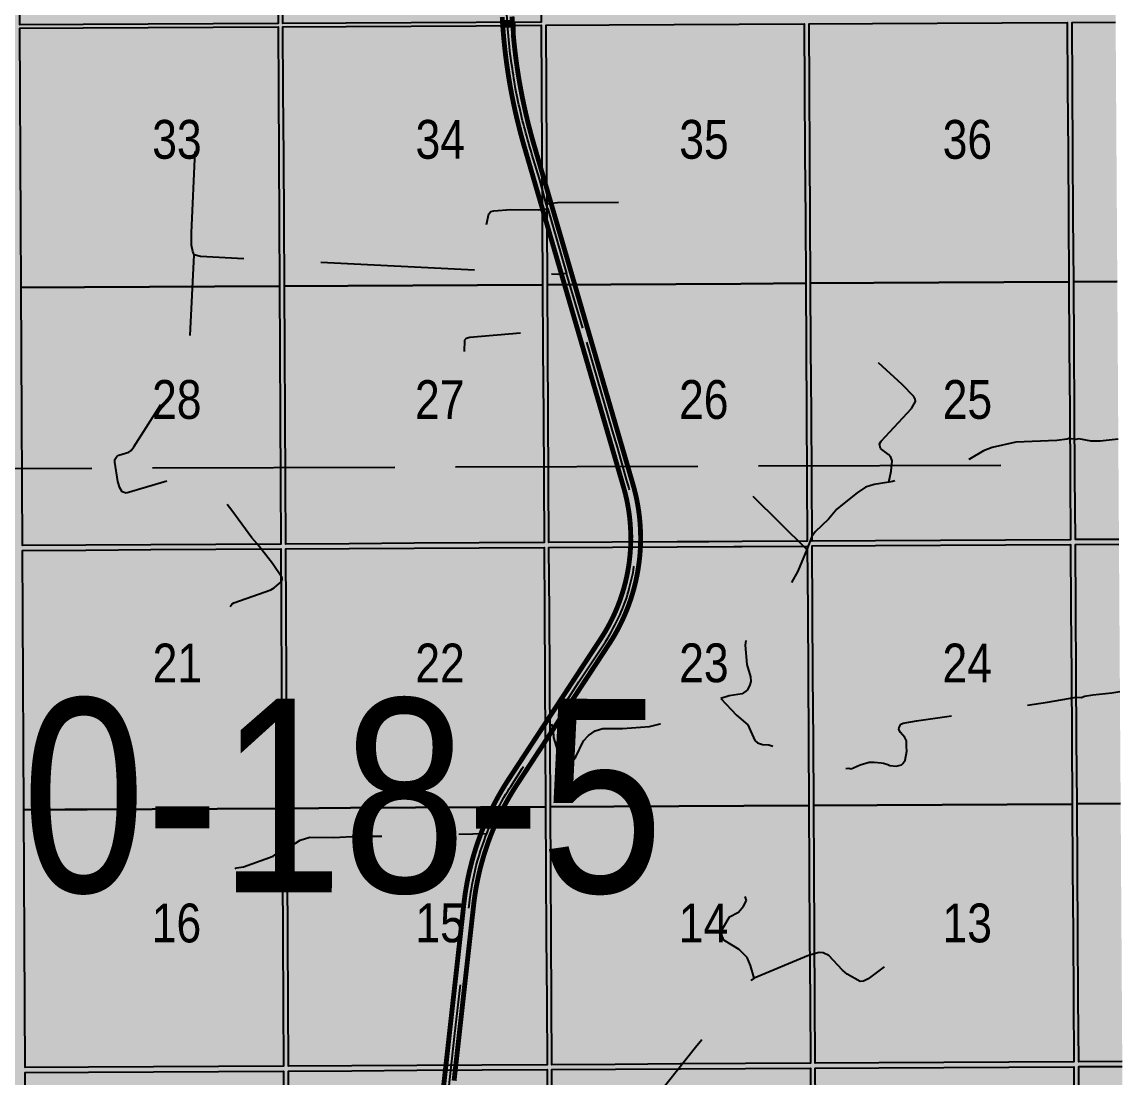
# Model space of a CAD drawing. Extents: x 507565 to 531726, y 6009554 to 6022365.
# Drawn here: x 523696.1 to 523923.8, y 6014925.7 to 6015143.7 of the extents above; entities that cross this region are included whole.
import ezdxf

# ---------------------------------------------------------------- set-up
doc = ezdxf.new("R2010")
doc.units = 0
doc.header["$LTSCALE"] = 5
doc.linetypes.add('DASHED2', pattern=[9.525, 6.35, -3.175])
doc.linetypes.add('foc-UNSURVEYED', pattern=[12.5, 10, -2.5])
for name, color, linetype in [('L-USEC', 7, 'foc-UNSURVEYED'), ('Quarters', 8, 'Continuous'), ('RoadSeg', 57, 'DASHED2'), ('ROUTE-MAP-HWY', 2, 'Continuous')]:
    doc.layers.add(name, color=color, linetype=linetype)
doc.layers.add('ROUTE-MAP-BACKGROUND-H', color=7, linetype='Continuous', true_color=0xf0ebff)
doc.styles.add('120', font='ARIALN.TTF', dxfattribs={"height": 13})

msp = doc.modelspace()

# ---------------------------------------------------------------- hatches: boundary and pattern name
at = {"layer": 'ROUTE-MAP-BACKGROUND-H'}
h = msp.add_hatch(color=256, dxfattribs=at)
h.dxf.hatch_style = 1
h.paths.add_polyline_path([(523871.081, 6016124.178), (523873.071, 6015800.356), (523917.515, 6015800.58), (523923.823, 6014811.294), (522926.315, 6014807.962), (522925.895, 6015778.478), (522873.584, 6015778.442), (522873.69, 6016121.495)])

# ---------------------------------------------------------------- linework, layer by layer
at = {"layer": 'L-USEC'}
msp.add_line((523898.033, 6015052.158), (523496.318, 6015050.837), dxfattribs=at)
at = {"layer": 'Quarters'}
for points in [[(523708.737, 6015143.14), (523695.676, 6015143.069), (523695.61, 6015156.459), (523695.543, 6015169.848), (523695.477, 6015183.238), (523695.41, 6015196.629), (523708.467, 6015196.699), (523721.859, 6015196.772), (523735.25, 6015196.844), (523748.642, 6015196.916), (523748.713, 6015183.527), (523748.784, 6015170.137), (523748.855, 6015156.748), (523748.926, 6015143.36), (523735.53, 6015143.286), (523722.134, 6015143.213), (523708.737, 6015143.14)], [(523803.111, 6015157.048), (523803.186, 6015143.661), (523789.789, 6015143.586), (523776.391, 6015143.512), (523762.993, 6015143.438), (523749.931, 6015143.365), (523749.86, 6015156.754), (523749.788, 6015170.143), (523749.717, 6015183.532), (523749.646, 6015196.922), (523762.704, 6015196.993), (523776.097, 6015197.067), (523789.49, 6015197.14), (523796.081, 6015197.176), (523802.883, 6015197.214), (523802.959, 6015183.825), (523803.035, 6015170.436), (523803.111, 6015157.048)], [(523709.011, 6015088.914), (523695.945, 6015088.842), (523695.879, 6015102.232), (523695.812, 6015115.621), (523695.746, 6015129.01), (523695.679, 6015142.399), (523708.741, 6015142.471), (523722.137, 6015142.544), (523735.534, 6015142.617), (523748.93, 6015142.69), (523749.001, 6015129.301), (523749.072, 6015115.912), (523749.143, 6015102.523), (523749.215, 6015089.135), (523735.814, 6015089.061), (523722.413, 6015088.988), (523709.011, 6015088.914)], [(523803.418, 6015102.825), (523803.493, 6015089.436), (523790.091, 6015089.362), (523776.689, 6015089.287), (523763.286, 6015089.213), (523750.219, 6015089.14), (523750.148, 6015102.529), (523750.077, 6015115.918), (523750.005, 6015129.307), (523749.934, 6015142.696), (523762.997, 6015142.768), (523776.395, 6015142.842), (523789.793, 6015142.917), (523803.19, 6015142.991), (523803.266, 6015129.602), (523803.342, 6015116.214), (523803.418, 6015102.825)], [(523857.692, 6015103.124), (523857.773, 6015089.735), (523844.37, 6015089.662), (523830.968, 6015089.589), (523817.565, 6015089.514), (523804.498, 6015089.442), (523804.422, 6015102.83), (523804.346, 6015116.219), (523804.27, 6015129.608), (523804.194, 6015142.997), (523817.257, 6015143.069), (523830.655, 6015143.143), (523844.053, 6015143.217), (523857.45, 6015143.291), (523857.531, 6015129.902), (523857.612, 6015116.513), (523857.692, 6015103.124)], [(523911.967, 6015103.423), (523912.052, 6015090.034), (523898.65, 6015089.96), (523885.247, 6015089.887), (523871.844, 6015089.813), (523858.777, 6015089.741), (523858.696, 6015103.13), (523858.616, 6015116.519), (523858.535, 6015129.907), (523858.455, 6015143.296), (523871.518, 6015143.368), (523884.916, 6015143.441), (523898.313, 6015143.515), (523911.711, 6015143.588), (523911.796, 6015130.2), (523911.882, 6015116.811), (523911.967, 6015103.423)], [(523912.308, 6015049.869), (523912.391, 6015036.815), (523898.984, 6015036.741), (523885.577, 6015036.667), (523872.169, 6015036.592), (523859.097, 6015036.52), (523859.018, 6015049.574), (523858.938, 6015062.963), (523858.857, 6015076.352), (523858.777, 6015089.741), (523871.844, 6015089.813), (523885.247, 6015089.887), (523898.65, 6015089.96), (523912.052, 6015090.034), (523912.137, 6015076.646), (523912.223, 6015063.257), (523912.308, 6015049.869)], [(523709.28, 6015035.692), (523696.21, 6015035.62), (523696.145, 6015048.675), (523696.078, 6015062.064), (523696.012, 6015075.453), (523695.945, 6015088.842), (523709.011, 6015088.914), (523722.413, 6015088.988), (523735.814, 6015089.061), (523749.215, 6015089.135), (523749.286, 6015075.746), (523749.357, 6015062.357), (523749.428, 6015048.968), (523749.497, 6015035.914), (523736.092, 6015035.84), (523722.686, 6015035.766), (523709.28, 6015035.692)], [(523803.721, 6015049.27), (523803.795, 6015036.216), (523790.388, 6015036.142), (523776.981, 6015036.067), (523763.574, 6015035.992), (523750.502, 6015035.92), (523750.432, 6015048.973), (523750.361, 6015062.362), (523750.29, 6015075.751), (523750.219, 6015089.14), (523763.286, 6015089.213), (523776.689, 6015089.287), (523790.091, 6015089.362), (523803.493, 6015089.436), (523803.569, 6015076.047), (523803.645, 6015062.659), (523803.721, 6015049.27)], [(523858.014, 6015049.568), (523858.093, 6015036.514), (523844.685, 6015036.441), (523837.761, 6015036.404), (523831.278, 6015036.369), (523817.871, 6015036.295), (523804.799, 6015036.222), (523804.725, 6015049.275), (523804.649, 6015062.664), (523804.574, 6015076.053), (523804.498, 6015089.442), (523817.565, 6015089.514), (523830.968, 6015089.589), (523844.37, 6015089.662), (523857.773, 6015089.735), (523857.853, 6015076.346), (523857.934, 6015062.957), (523858.014, 6015049.568)], [(523858.34, 6014995.343), (523858.421, 6014981.954), (523845.009, 6014981.882), (523831.597, 6014981.81), (523818.185, 6014981.735), (523805.108, 6014981.663), (523805.032, 6014995.051), (523804.956, 6015008.44), (523804.881, 6015021.829), (523804.805, 6015035.217), (523817.877, 6015035.29), (523831.284, 6015035.365), (523842.913, 6015035.427), (523844.691, 6015035.437), (523858.099, 6015035.51), (523858.179, 6015022.121), (523858.26, 6015008.732), (523858.34, 6014995.343)], [(523912.653, 6014995.646), (523912.739, 6014982.257), (523899.326, 6014982.182), (523885.914, 6014982.108), (523872.502, 6014982.033), (523859.425, 6014981.96), (523859.344, 6014995.349), (523859.264, 6015008.738), (523859.183, 6015022.127), (523859.103, 6015035.516), (523872.175, 6015035.588), (523885.583, 6015035.662), (523898.99, 6015035.737), (523912.398, 6015035.811), (523912.483, 6015022.423), (523912.568, 6015009.034), (523912.653, 6014995.646)], [(523704.91, 6014981.105), (523696.481, 6014981.059), (523696.414, 6014994.448), (523696.348, 6015007.838), (523696.281, 6015021.227), (523696.215, 6015034.616), (523709.285, 6015034.688), (523722.691, 6015034.762), (523736.097, 6015034.836), (523749.503, 6015034.91), (523749.574, 6015021.521), (523749.645, 6015008.132), (523749.716, 6014994.743), (523749.787, 6014981.354), (523736.377, 6014981.28), (523722.967, 6014981.206), (523709.556, 6014981.131), (523704.91, 6014981.105)], [(523804.028, 6014995.046), (523804.104, 6014981.657), (523790.692, 6014981.582), (523777.28, 6014981.507), (523763.868, 6014981.433), (523750.791, 6014981.36), (523750.72, 6014994.749), (523750.649, 6015008.137), (523750.578, 6015021.526), (523750.507, 6015034.915), (523763.579, 6015034.988), (523776.986, 6015035.063), (523790.393, 6015035.137), (523803.8, 6015035.212), (523803.876, 6015021.823), (523803.952, 6015008.434), (523804.028, 6014995.046)], [(523709.825, 6014927.91), (523696.745, 6014927.837), (523696.68, 6014940.891), (523696.614, 6014954.281), (523696.547, 6014967.67), (523696.481, 6014981.059), (523704.91, 6014981.105), (523709.556, 6014981.131), (523722.967, 6014981.206), (523736.377, 6014981.28), (523749.787, 6014981.354), (523749.858, 6014967.965), (523749.929, 6014954.576), (523750.001, 6014941.187), (523750.07, 6014928.133), (523736.655, 6014928.059), (523723.24, 6014927.984), (523709.825, 6014927.91)], [(523804.331, 6014941.491), (523804.405, 6014928.437), (523790.989, 6014928.362), (523777.572, 6014928.287), (523764.156, 6014928.212), (523751.074, 6014928.139), (523751.005, 6014941.193), (523750.934, 6014954.582), (523750.863, 6014967.971), (523750.791, 6014981.36), (523763.868, 6014981.433), (523777.28, 6014981.507), (523790.692, 6014981.582), (523804.104, 6014981.657), (523804.179, 6014968.268), (523804.255, 6014954.88), (523804.331, 6014941.491)], [(523858.662, 6014941.787), (523858.741, 6014928.733), (523845.324, 6014928.662), (523831.907, 6014928.591), (523818.491, 6014928.516), (523805.409, 6014928.443), (523805.335, 6014941.496), (523805.26, 6014954.885), (523805.184, 6014968.274), (523805.108, 6014981.663), (523818.185, 6014981.735), (523831.597, 6014981.81), (523845.009, 6014981.882), (523858.421, 6014981.954), (523858.501, 6014968.565), (523858.582, 6014955.176), (523858.662, 6014941.787)], [(523912.994, 6014942.092), (523913.078, 6014929.038), (523899.661, 6014928.963), (523886.244, 6014928.888), (523872.827, 6014928.812), (523859.745, 6014928.739), (523859.666, 6014941.793), (523859.586, 6014955.182), (523859.505, 6014968.571), (523859.425, 6014981.96), (523872.502, 6014982.033), (523885.914, 6014982.108), (523899.326, 6014982.182), (523912.739, 6014982.257), (523912.824, 6014968.869), (523912.909, 6014955.48), (523912.994, 6014942.092)], [(523710.101, 6014873.349), (523697.016, 6014873.276), (523696.95, 6014886.665), (523696.883, 6014900.054), (523696.817, 6014913.444), (523696.75, 6014926.833), (523709.83, 6014926.905), (523723.245, 6014926.98), (523736.66, 6014927.055), (523750.075, 6014927.129), (523750.146, 6014913.74), (523750.217, 6014900.351), (523750.289, 6014886.963), (523750.36, 6014873.574), (523736.94, 6014873.499), (523723.52, 6014873.424), (523710.101, 6014873.349)], [(523764.45, 6014873.653), (523751.364, 6014873.579), (523751.293, 6014886.968), (523751.222, 6014900.357), (523751.151, 6014913.746), (523751.079, 6014927.135), (523764.161, 6014927.208), (523777.578, 6014927.283), (523790.994, 6014927.358), (523804.411, 6014927.433), (523804.486, 6014914.044), (523804.562, 6014900.655), (523804.638, 6014887.267), (523804.714, 6014873.878), (523791.293, 6014873.803), (523777.871, 6014873.728), (523764.45, 6014873.653)], [(523858.988, 6014887.562), (523859.069, 6014874.173), (523845.647, 6014874.103), (523832.226, 6014874.032), (523818.804, 6014873.957), (523805.718, 6014873.883), (523805.642, 6014887.272), (523805.567, 6014900.661), (523805.491, 6014914.05), (523805.415, 6014927.438), (523818.496, 6014927.511), (523831.913, 6014927.586), (523845.33, 6014927.658), (523858.747, 6014927.729), (523858.827, 6014914.34), (523858.908, 6014900.951), (523858.988, 6014887.562)], [(523913.34, 6014887.868), (523913.425, 6014874.48), (523900.003, 6014874.404), (523886.582, 6014874.329), (523873.16, 6014874.253), (523860.073, 6014874.179), (523859.993, 6014887.568), (523859.912, 6014900.957), (523859.832, 6014914.346), (523859.751, 6014927.735), (523872.833, 6014927.808), (523886.25, 6014927.883), (523899.667, 6014927.959), (523913.084, 6014928.034), (523913.169, 6014914.645), (523913.254, 6014901.257), (523913.34, 6014887.868)]]:
    msp.add_lwpolyline(points, close=True, dxfattribs=at)
for points in [[(523922.045, 6015090.109), (523913.057, 6015090.042), (523912.971, 6015103.43), (523912.886, 6015116.819), (523912.801, 6015130.207), (523912.715, 6015143.596), (523921.704, 6015143.663)], [(523922.385, 6015036.889), (523913.395, 6015036.823), (523913.312, 6015049.876), (523913.227, 6015063.265), (523913.142, 6015076.653), (523913.057, 6015090.042), (523922.045, 6015090.109)], [(523922.733, 6014982.33), (523913.743, 6014982.264), (523913.658, 6014995.653), (523913.572, 6015009.042), (523913.487, 6015022.43), (523913.402, 6015035.818), (523922.391, 6015035.885)], [(523923.072, 6014929.111), (523914.082, 6014929.045), (523913.999, 6014942.099), (523913.913, 6014955.488), (523913.828, 6014968.876), (523913.743, 6014982.264), (523922.733, 6014982.33)], [(523923.42, 6014874.552), (523914.429, 6014874.487), (523914.344, 6014887.876), (523914.259, 6014901.264), (523914.173, 6014914.653), (523914.088, 6014928.041), (523923.078, 6014928.106)]]:
    msp.add_lwpolyline(points, dxfattribs=at)
at = {"layer": 'RoadSeg'}
for p, q in [((523811.761, 6015080.486), (523808.445, 6015091.738)), ((523857.978, 6015034.823), (523846.922, 6015045.712))]:
    msp.add_line(p, q, dxfattribs=at)
at = {"layer": 'RoadSeg', "flags": 128}
for points in [[(523798.386, 6015127.665), (523798.34, 6015127.883), (523798.198, 6015128.543), (523798.061, 6015129.22), (523797.931, 6015129.898), (523797.692, 6015131.281), (523797.576, 6015131.983), (523797.46, 6015132.703), (523797.354, 6015133.409), (523797.252, 6015134.105), (523797.138, 6015134.851), (523797.031, 6015135.6), (523796.934, 6015136.295), (523796.832, 6015137.044), (523796.744, 6015137.779), (523796.658, 6015138.543), (523796.582, 6015139.276), (523796.507, 6015140.026), (523796.433, 6015140.761), (523796.364, 6015141.523), (523796.306, 6015142.26), (523796.257, 6015142.996), (523796.209, 6015143.691), (523796.16, 6015144.456), (523796.12, 6015145.165), (523796.084, 6015145.888), (523796.055, 6015146.559), (523796.039, 6015147.286), (523796.034, 6015147.997), (523796.033, 6015148.692), (523796.035, 6015149.366), (523796.032, 6015150.04), (523796.031, 6015150.707), (523796.035, 6015151.381), (523796.04, 6015152.005), (523796.047, 6015152.634), (523796.453, 6015178.213), (523796.78, 6015200.664), (523796.925, 6015210.632), (523797.127, 6015220.287), (523797.328, 6015235.954)], [(523804.558, 6015105.133), (523804.256, 6015106.172), (523803.509, 6015108.786), (523802.828, 6015111.301), (523801.303, 6015116.379), (523801.102, 6015117.019), (523800.921, 6015117.629), (523800.743, 6015118.247), (523800.565, 6015118.87), (523800.388, 6015119.495), (523800.215, 6015120.111), (523800.037, 6015120.752), (523799.867, 6015121.388), (523799.702, 6015122.014), (523799.538, 6015122.646), (523799.377, 6015123.278), (523799.221, 6015123.923), (523799.068, 6015124.579), (523798.924, 6015125.217), (523798.776, 6015125.887), (523798.622, 6015126.573), (523798.479, 6015127.224), (523798.34, 6015127.883), (523798.198, 6015128.543), (523798.061, 6015129.22), (523797.931, 6015129.898), (523797.692, 6015131.281), (523797.576, 6015131.983), (523797.46, 6015132.703), (523797.354, 6015133.409), (523797.252, 6015134.105), (523797.138, 6015134.851), (523797.031, 6015135.6), (523796.934, 6015136.295), (523796.832, 6015137.044), (523796.744, 6015137.779), (523796.658, 6015138.543), (523796.582, 6015139.276), (523796.507, 6015140.026), (523796.433, 6015140.761), (523796.364, 6015141.523), (523796.306, 6015142.26), (523796.257, 6015142.996), (523796.209, 6015143.691), (523796.16, 6015144.456), (523796.12, 6015145.165), (523796.084, 6015145.888), (523796.055, 6015146.559), (523796.039, 6015147.286), (523796.034, 6015147.997), (523796.033, 6015148.692), (523796.035, 6015149.366), (523796.032, 6015150.04), (523796.031, 6015150.707), (523796.035, 6015151.381), (523796.04, 6015152.005), (523796.047, 6015152.634), (523796.078, 6015154.586)], [(523791.91, 6015101.89), (523792.41, 6015104.054), (523792.843, 6015104.554), (523793.442, 6015104.72), (523796.905, 6015104.986), (523802.633, 6015104.92), (523804.558, 6015105.133), (523808.445, 6015091.738), (523806.563, 6015091.566), (523732.902, 6015095.263), (523731.637, 6015095.596), (523731.304, 6015096.328), (523731.037, 6015097.594), (523731.071, 6015100.158), (523732.07, 6015123.535), (523732.336, 6015125.766), (523732.802, 6015126.765)], [(523804.256, 6015106.172), (523806.596, 6015106.452), (523819.117, 6015106.485)], [(523739.03, 6015023.034), (523739.429, 6015023.6), (523739.796, 6015023.8), (523747.454, 6015026.464), (523748.12, 6015026.864), (523749.552, 6015028.096), (523749.786, 6015028.529), (523749.785, 6015028.962), (523747.754, 6015031.892), (523744.591, 6015035.988), (523743.492, 6015037.187), (523739.362, 6015042.848), (523733.402, 6015050.474), (523732.669, 6015050.74), (523731.57, 6015050.574), (523717.584, 6015046.411), (523716.785, 6015046.711), (523716.285, 6015047.543), (523715.886, 6015048.809), (523715.22, 6015052.805), (523715.22, 6015053.371), (523715.653, 6015053.97), (523716.086, 6015054.237), (523718.117, 6015054.869), (523718.583, 6015055.203), (523719.149, 6015055.968), (523726.076, 6015066.791), (523730.205, 6015073.717), (523730.538, 6015074.816), (523731.637, 6015095.596)], [(523873.929, 6014948.675), (523870.666, 6014946.177), (523869.7, 6014945.678), (523869.034, 6014945.644), (523866.337, 6014947.11), (523865.338, 6014947.976), (523862.507, 6014951.006), (523861.375, 6014951.539), (523860.576, 6014951.605), (523858.345, 6014950.972), (523847.156, 6014946.277), (523846.656, 6014945.977), (523845.224, 6014944.412), (523835.034, 6014932.025), (523819.75, 6014912.777), (523812.69, 6014904.185), (523806.962, 6014896.759), (523805.664, 6014895.594), (523804.498, 6014894.961), (523798.904, 6014893.53), (523794.275, 6014891.798), (523789.979, 6014890.399), (523786.982, 6014889.7), (523785.75, 6014889.766), (523784.385, 6014890.299), (523783.385, 6014890.899), (523783.229, 6014891.678), (523783.041, 6014895.434), (523782.81, 6014896.81), (523782.853, 6014904.452), (523782.686, 6014904.852), (523782.11, 6014905.299), (523785.409, 6014934.89), (523788.412, 6014961.82), (523788.503, 6014962.579), (523788.611, 6014963.418), (523788.692, 6014964.032), (523788.802, 6014964.703), (523788.949, 6014965.621), (523789.135, 6014966.601), (523789.34, 6014967.564), (523789.56, 6014968.538), (523789.808, 6014969.535), (523790.089, 6014970.507), (523790.39, 6014971.59), (523790.693, 6014972.588), (523791.065, 6014973.685), (523791.477, 6014974.847), (523791.735, 6014975.542), (523791.97, 6014976.155), (523792.555, 6014977.632), (523793.009, 6014978.737), (523793.357, 6014979.461), (523793.811, 6014980.419), (523794.214, 6014981.229), (523794.64, 6014982.029), (523795.064, 6014982.84), (523795.508, 6014983.601), (523795.938, 6014984.315), (523796.297, 6014984.902), (523796.612, 6014985.402), (523796.907, 6014985.869), (523799.283, 6014989.591), (523805.352, 6014998.836), (523810.983, 6015007.472), (523816.45, 6015015.763), (523816.987, 6015016.617), (523817.278, 6015017.118), (523817.537, 6015017.574), (523817.857, 6015018.145), (523818.148, 6015018.674), (523818.412, 6015019.188), (523818.687, 6015019.712), (523818.966, 6015020.284), (523819.226, 6015020.835), (523819.463, 6015021.364), (523819.721, 6015021.931), (523819.961, 6015022.531), (523820.19, 6015023.09), (523820.417, 6015023.668), (523820.65, 6015024.317), (523820.836, 6015024.904), (523821.017, 6015025.517), (523821.191, 6015026.141), (523821.359, 6015026.76), (523821.5, 6015027.293), (523821.644, 6015027.854), (523821.782, 6015028.42), (523821.904, 6015028.945), (523822.027, 6015029.502), (523822.142, 6015030.071), (523822.234, 6015030.582), (523822.335, 6015031.182), (523822.429, 6015031.836), (523822.512, 6015032.492), (523822.583, 6015033.134), (523822.643, 6015033.762), (523822.695, 6015034.414), (523822.733, 6015035.05), (523822.762, 6015035.665), (523822.784, 6015036.304), (523822.793, 6015036.938), (523822.789, 6015037.583), (523822.776, 6015038.222), (523822.753, 6015038.855), (523822.717, 6015039.5), (523822.668, 6015040.15), (523822.608, 6015040.787), (523822.54, 6015041.438), (523822.454, 6015042.104), (523822.353, 6015042.758), (523822.245, 6015043.4), (523822.121, 6015044.054), (523821.992, 6015044.71), (523821.867, 6015045.309), (523821.721, 6015045.966), (523821.547, 6015046.661), (523821.374, 6015047.308), (523821.203, 6015047.927), (523821.016, 6015048.574), (523820.813, 6015049.257), (523819.756, 6015052.959), (523818.909, 6015055.91), (523818.336, 6015057.93), (523817.768, 6015059.801), (523812.521, 6015077.826), (523811.761, 6015080.486), (523788.447, 6015078.579), (523787.715, 6015078.379), (523787.382, 6015077.98), (523787.282, 6015075.649)], [(523874.895, 6015048.676), (523875.394, 6015050.94), (523875.594, 6015053.105), (523875.361, 6015053.837), (523874.862, 6015054.403), (523873.196, 6015055.669), (523872.997, 6015056.601), (523873.33, 6015057.167), (523879.59, 6015063.894), (523880.423, 6015065.326), (523880.356, 6015065.825), (523880.09, 6015066.358), (523877.659, 6015068.822), (523871.898, 6015074.184), (523870.699, 6015075.449), (523870.532, 6015075.882)], [(523922.253, 6015057.579), (523918.518, 6015057.134), (523916.653, 6015057.167), (523914.089, 6015057.634), (523913.457, 6015057.5), (523912.025, 6015057.7), (523911.725, 6015057.533), (523909.594, 6015057.3), (523901.135, 6015056.934), (523896.24, 6015055.868), (523894.442, 6015055.169), (523891.545, 6015053.437), (523889.98, 6015052.738), (523880.156, 6015050.374), (523875.661, 6015048.809), (523874.895, 6015048.676), (523871.864, 6015048.21), (523870.1, 6015047.677), (523868.401, 6015046.511), (523865.338, 6015044.047), (523864.205, 6015043.114), (523862.441, 6015041.083), (523859.743, 6015038.452), (523859.044, 6015037.487), (523857.978, 6015034.823), (523856.114, 6015030.327), (523854.282, 6015026.997), (523852.95, 6015025.565), (523850.219, 6015023.933), (523849.553, 6015023.367), (523847.389, 6015021.17), (523846.057, 6015019.305), (523845.69, 6015018.073), (523845.291, 6015015.042), (523845.624, 6015011.046), (523846.356, 6015008.482), (523846.423, 6015007.55), (523846.19, 6015006.617), (523845.69, 6015005.785), (523844.691, 6015005.019), (523841.961, 6015004.619), (523840.229, 6015004.02), (523843.493, 6015000.59), (523845.824, 6014998.625), (523847.289, 6014995.362), (523847.788, 6014994.895), (523848.854, 6014994.529), (523850.153, 6014994.496), (523853.583, 6014993.397), (523861.009, 6014990.267), (523863.673, 6014989.667), (523865.171, 6014989.534), (523866.636, 6014989.667), (523867.169, 6014989.534), (523869.034, 6014990.367), (523870.883, 6014990.886), (523871.865, 6014990.922), (523873.33, 6014990.766), (523873.796, 6014990.666), (523874.728, 6014990.391), (523875.128, 6014990.233), (523876.393, 6014990.1), (523877.559, 6014990.367), (523877.792, 6014990.633), (523878.258, 6014991.332), (523878.624, 6014993.13), (523878.591, 6014994.096), (523878.576, 6014995.321), (523878.191, 6014995.995), (523877.314, 6014997.051), (523876.96, 6014997.66), (523877.026, 6014998.059), (523877.359, 6014998.725), (523877.892, 6014998.925), (523880.622, 6014999.391), (523890.479, 6015000.823), (523894.276, 6015001.089), (523897.706, 6015001.888), (523907.662, 6015003.254), (523913.59, 6015004.286), (523914.689, 6015004.253), (523915.255, 6015004.519), (523916.986, 6015004.786), (523920.949, 6015005.219), (523922.585, 6015005.465)], [(523805.352, 6014998.836), (523805.663, 6014997.46), (523805.763, 6014995.961), (523806.762, 6014992.631), (523807.695, 6014991.333), (523808.161, 6014990.966), (523809.193, 6014990.8), (523809.826, 6014991.266), (523810.359, 6014991.998), (523811.957, 6014995.295), (523812.99, 6014996.394), (523814.355, 6014997.36), (523815.92, 6014997.859), (523819.983, 6014997.859), (523825.544, 6014998.226), (523827.742, 6014998.792), (523837.598, 6015002.754), (523840.229, 6015004.02)], [(523740.062, 6014968.855), (523740.362, 6014969.088), (523741.76, 6014969.321), (523747.887, 6014971.485), (523748.787, 6014972.151), (523751.317, 6014973.45), (523753.449, 6014974.815), (523755.48, 6014975.415), (523760.375, 6014975.315), (523765.536, 6014975.648), (523770.731, 6014975.615), (523791.97, 6014976.155)], [(523847.156, 6014946.277), (523846.39, 6014948.908), (523845.69, 6014950.54), (523844.025, 6014952.205), (523840.895, 6014954.169), (523840.396, 6014955.335), (523840.562, 6014956.367), (523842.027, 6014958.998), (523843.926, 6014959.963), (523844.958, 6014961.162), (523845.524, 6014962.328), (523845.258, 6014963.194)]]:
    msp.add_lwpolyline(points, dxfattribs=at)
at = {"layer": 'ROUTE-MAP-HWY', "const_width": 1}
for points in [[(523797.186, 6015144.81), (523797.246, 6015143.793), (523797.256, 6015143.627), (523796.709, 6015143.624), (523796.022, 6015143.62), (523795.546, 6015143.618), (523795.546, 6015143.618), (523795.224, 6015143.616), (523795.221, 6015143.664), (523795.16, 6015144.699)], [(523782.333, 6014917.425), (523783.216, 6014925.373), (523783.432, 6014927.315), (523783.544, 6014928.32), (523785.314, 6014944.238), (523786.486, 6014954.78), (523787.243, 6014961.583), (523787.299, 6014962.069), (523787.359, 6014962.554), (523787.423, 6014963.038), (523787.491, 6014963.523), (523787.563, 6014964.006), (523787.639, 6014964.489), (523787.719, 6014964.971), (523787.803, 6014965.453), (523787.89, 6014965.934), (523787.982, 6014966.414), (523788.078, 6014966.893), (523788.178, 6014967.372), (523788.282, 6014967.85), (523788.389, 6014968.327), (523788.501, 6014968.803), (523788.616, 6014969.278), (523788.736, 6014969.752), (523788.866, 6014970.249), (523789, 6014970.746), (523789.139, 6014971.241), (523789.281, 6014971.735), (523789.428, 6014972.228), (523789.58, 6014972.719), (523789.735, 6014973.21), (523789.895, 6014973.698), (523790.059, 6014974.186), (523790.228, 6014974.672), (523790.4, 6014975.156), (523790.577, 6014975.639), (523790.703, 6014975.973), (523790.751, 6014976.098), (523790.887, 6014976.451), (523790.937, 6014976.58), (523790.952, 6014976.618), (523790.963, 6014976.646), (523791.074, 6014976.928), (523791.266, 6014977.403), (523791.462, 6014977.876), (523791.662, 6014978.347), (523791.866, 6014978.817), (523792.074, 6014979.285), (523792.286, 6014979.751), (523792.502, 6014980.215), (523792.722, 6014980.677), (523792.946, 6014981.138), (523793.174, 6014981.595), (523793.393, 6014982.027), (523793.615, 6014982.457), (523793.842, 6014982.885), (523794.071, 6014983.31), (523794.304, 6014983.734), (523794.541, 6014984.156), (523794.781, 6014984.577), (523795.024, 6014984.995), (523795.271, 6014985.411), (523795.521, 6014985.825), (523795.775, 6014986.237), (523796.032, 6014986.647), (523796.292, 6014987.055), (523796.555, 6014987.46), (523798.057, 6014989.753), (523798.33, 6014990.17), (523801.867, 6014995.572), (523802.119, 6014995.956), (523802.329, 6014996.276), (523802.604, 6014996.694), (523802.621, 6014996.72), (523802.873, 6014997.105), (523803.01, 6014997.315), (523803.416, 6014997.935), (523803.782, 6014998.495), (523803.932, 6014998.725), (523804.006, 6014998.838), (523804.206, 6014999.143), (523805.002, 6015000.358), (523807.152, 6015003.64), (523807.767, 6015004.578), (523808.132, 6015005.135), (523810.316, 6015008.469), (523814.387, 6015014.682), (523815.482, 6015016.354), (523815.647, 6015016.609), (523815.662, 6015016.632), (523815.809, 6015016.864), (523815.839, 6015016.911), (523815.97, 6015017.12), (523815.993, 6015017.156), (523816.015, 6015017.191), (523816.065, 6015017.273), (523816.077, 6015017.292), (523816.129, 6015017.378), (523816.16, 6015017.428), (523816.187, 6015017.473), (523816.232, 6015017.548), (523816.286, 6015017.638), (523816.323, 6015017.7), (523816.357, 6015017.757), (523816.396, 6015017.823), (523816.44, 6015017.898), (523816.486, 6015017.976), (523816.525, 6015018.042), (523816.556, 6015018.095), (523816.593, 6015018.159), (523816.647, 6015018.252), (523816.69, 6015018.328), (523816.715, 6015018.372), (523816.743, 6015018.422), (523816.806, 6015018.535), (523816.852, 6015018.616), (523816.891, 6015018.687), (523816.967, 6015018.824), (523817.013, 6015018.905), (523817.038, 6015018.951), (523817.17, 6015019.198), (523817.182, 6015019.217), (523817.326, 6015019.487), (523817.478, 6015019.781), (523817.628, 6015020.075), (523817.776, 6015020.371), (523817.921, 6015020.668), (523818.063, 6015020.967), (523818.202, 6015021.267), (523818.339, 6015021.567), (523818.474, 6015021.87), (523818.606, 6015022.173), (523818.735, 6015022.477), (523818.861, 6015022.783), (523818.985, 6015023.089), (523819.106, 6015023.397), (523819.224, 6015023.706), (523819.34, 6015024.015), (523819.453, 6015024.326), (523819.563, 6015024.638), (523819.671, 6015024.95), (523819.776, 6015025.264), (523819.878, 6015025.578), (523819.977, 6015025.894), (523820.074, 6015026.21), (523820.168, 6015026.527), (523820.259, 6015026.845), (523820.347, 6015027.163), (523820.432, 6015027.483), (523820.515, 6015027.803), (523820.595, 6015028.124), (523820.672, 6015028.445), (523820.743, 6015028.756), (523820.811, 6015029.06), (523820.817, 6015029.091), (523820.876, 6015029.369), (523820.885, 6015029.414), (523820.94, 6015029.678), (523820.952, 6015029.738), (523821.001, 6015029.988), (523821.009, 6015030.027), (523821.015, 6015030.059), (523821.035, 6015030.169), (523821.059, 6015030.298), (523821.067, 6015030.346), (523821.075, 6015030.388), (523821.092, 6015030.486), (523821.114, 6015030.609), (523821.124, 6015030.666), (523821.132, 6015030.714), (523821.148, 6015030.81), (523821.167, 6015030.92), (523821.177, 6015030.981), (523821.187, 6015031.039), (523821.202, 6015031.133), (523821.218, 6015031.231), (523821.229, 6015031.3), (523821.239, 6015031.363), (523821.252, 6015031.451), (523821.266, 6015031.544), (523821.277, 6015031.622), (523821.287, 6015031.693), (523821.298, 6015031.768), (523821.31, 6015031.856), (523821.323, 6015031.945), (523821.333, 6015032.02), (523821.343, 6015032.092), (523821.353, 6015032.169), (523821.365, 6015032.263), (523821.377, 6015032.348), (523821.385, 6015032.412), (523821.394, 6015032.482), (523821.407, 6015032.587), (523821.418, 6015032.674), (523821.424, 6015032.73), (523821.431, 6015032.795), (523821.444, 6015032.911), (523821.454, 6015033.005), (523821.459, 6015033.053), (523821.465, 6015033.109), (523821.478, 6015033.234), (523821.489, 6015033.334), (523821.493, 6015033.377), (523821.497, 6015033.423), (523821.51, 6015033.555), (523821.521, 6015033.663), (523821.528, 6015033.737), (523821.541, 6015033.886), (523821.551, 6015033.991), (523821.555, 6015034.051), (523821.575, 6015034.321), (523821.579, 6015034.366), (523821.599, 6015034.651), (523821.6, 6015034.681), (523821.619, 6015034.989), (523821.631, 6015035.2), (523821.637, 6015035.311), (523821.648, 6015035.562), (523821.657, 6015035.813), (523821.66, 6015035.87), (523821.666, 6015036.064), (523821.669, 6015036.167), (523821.672, 6015036.315), (523821.673, 6015036.374), (523821.677, 6015036.71), (523821.677, 6015036.824), (523821.672, 6015037.049), (523821.673, 6015037.104), (523821.674, 6015037.26), (523821.675, 6015037.386), (523821.677, 6015037.498), (523821.673, 6015037.893), (523821.666, 6015038.177), (523821.665, 6015038.214), (523821.655, 6015038.535), (523821.653, 6015038.586), (523821.65, 6015038.651), (523821.646, 6015038.754), (523821.641, 6015038.862), (523821.638, 6015038.926), (523821.633, 6015039.03), (523821.631, 6015039.08), (523821.628, 6015039.139), (523821.625, 6015039.179), (523821.606, 6015039.5), (523821.584, 6015039.821), (523821.56, 6015040.142), (523821.541, 6015040.383), (523821.534, 6015040.463), (523821.503, 6015040.783), (523821.471, 6015041.103), (523821.436, 6015041.423), (523821.414, 6015041.623), (523821.399, 6015041.743), (523821.358, 6015042.062), (523821.314, 6015042.381), (523821.269, 6015042.7), (523821.245, 6015042.859), (523821.22, 6015043.018), (523821.169, 6015043.335), (523821.115, 6015043.653), (523821.058, 6015043.97), (523821.037, 6015044.089), (523820.999, 6015044.286), (523820.936, 6015044.601), (523820.872, 6015044.917), (523820.805, 6015045.232), (523820.788, 6015045.311), (523820.734, 6015045.546), (523820.661, 6015045.859), (523820.586, 6015046.172), (523820.509, 6015046.485), (523820.499, 6015046.524), (523820.427, 6015046.796), (523820.343, 6015047.106), (523820.258, 6015047.416), (523820.17, 6015047.727), (523819.984, 6015048.366), (523816.471, 6015060.426), (523815.801, 6015062.725), (523812.042, 6015075.632), (523810.743, 6015080.09), (523810.551, 6015080.747), (523810.031, 6015082.534), (523808.977, 6015086.151), (523808.873, 6015086.509), (523808.838, 6015086.63), (523808.013, 6015089.461), (523807.566, 6015090.993), (523807.286, 6015091.952), (523807.233, 6015092.135), (523807.139, 6015092.455), (523806.481, 6015094.719), (523806.214, 6015095.638), (523806.02, 6015096.303), (523804.428, 6015101.769), (523803.573, 6015104.703), (523803.427, 6015105.204), (523803.404, 6015105.285), (523802.248, 6015109.253), (523801.989, 6015110.141), (523801.472, 6015111.916), (523801.213, 6015112.805), (523800.225, 6015116.196), (523799.733, 6015117.887), (523799.472, 6015118.796), (523799.219, 6015119.706), (523798.973, 6015120.618), (523798.734, 6015121.533), (523798.502, 6015122.449), (523798.278, 6015123.367), (523798.061, 6015124.286), (523797.851, 6015125.208), (523797.74, 6015125.704), (523797.556, 6015126.562), (523797.526, 6015126.707), (523797.43, 6015127.166), (523797.422, 6015127.206), (523797.417, 6015127.232), (523797.319, 6015127.712), (523797.121, 6015128.718), (523796.931, 6015129.726), (523796.851, 6015130.176), (523796.801, 6015130.454), (523796.752, 6015130.736), (523796.712, 6015130.967), (523796.672, 6015131.197), (523796.626, 6015131.469), (523796.58, 6015131.747), (523796.541, 6015131.984), (523796.503, 6015132.219), (523796.46, 6015132.486), (523796.417, 6015132.759), (523796.379, 6015133.002), (523796.342, 6015133.243), (523796.302, 6015133.507), (523796.263, 6015133.773), (523796.226, 6015134.021), (523796.191, 6015134.268), (523796.154, 6015134.527), (523796.117, 6015134.788), (523796.082, 6015135.043), (523796.048, 6015135.294), (523796.014, 6015135.546), (523795.98, 6015135.805), (523795.946, 6015136.067), (523795.914, 6015136.322), (523795.883, 6015136.57), (523795.852, 6015136.822), (523795.82, 6015137.088), (523795.789, 6015137.35), (523795.761, 6015137.594), (523795.733, 6015137.841), (523795.703, 6015138.111), (523795.673, 6015138.38), (523795.648, 6015138.617), (523795.623, 6015138.86), (523795.594, 6015139.143), (523795.567, 6015139.411), (523795.52, 6015139.881), (523795.427, 6015140.902), (523795.343, 6015141.924), (523795.268, 6015142.947), (523797.412, 6015143.068), (523797.454, 6015141.027), (523797.542, 6015140.062), (523797.638, 6015139.098), (523797.742, 6015138.135), (523797.854, 6015137.173), (523797.974, 6015136.211), (523798.102, 6015135.251), (523798.238, 6015134.292), (523798.382, 6015133.334), (523798.534, 6015132.377), (523798.694, 6015131.422), (523798.862, 6015130.468), (523799.037, 6015129.515), (523799.221, 6015128.564), (523799.412, 6015127.614), (523799.612, 6015126.666), (523799.819, 6015125.72), (523799.931, 6015125.221), (523800.16, 6015124.233), (523800.397, 6015123.247), (523800.643, 6015122.263), (523800.897, 6015121.282), (523801.16, 6015120.302), (523801.171, 6015120.262), (523801.431, 6015119.325), (523801.681, 6015118.455), (523801.948, 6015117.538), (523802.207, 6015116.649), (523802.335, 6015116.208), (523803.019, 6015113.861), (523803.362, 6015112.684), (523803.42, 6015112.484), (523804.229, 6015109.707), (523804.386, 6015109.168), (523805.105, 6015106.699), (523805.3, 6015106.03), (523808.429, 6015095.287), (523810.123, 6015089.473), (523810.785, 6015087.199), (523810.925, 6015086.719), (523813.99, 6015076.199), (523817.911, 6015062.737), (523818.419, 6015060.994), (523822.118, 6015048.294), (523822.212, 6015047.967), (523822.303, 6015047.64), (523822.391, 6015047.311), (523822.476, 6015046.982), (523822.558, 6015046.652), (523822.638, 6015046.322), (523822.715, 6015045.991), (523822.789, 6015045.659), (523822.86, 6015045.326), (523822.928, 6015044.993), (523822.994, 6015044.66), (523823.056, 6015044.326), (523823.116, 6015043.991), (523823.173, 6015043.656), (523823.227, 6015043.32), (523823.279, 6015042.984), (523823.327, 6015042.648), (523823.372, 6015042.311), (523823.415, 6015041.974), (523823.455, 6015041.636), (523823.492, 6015041.298), (523823.526, 6015040.96), (523823.557, 6015040.621), (523823.585, 6015040.282), (523823.611, 6015039.943), (523823.633, 6015039.604), (523823.653, 6015039.265), (523823.669, 6015038.925), (523823.676, 6015038.752), (523823.683, 6015038.586), (523823.685, 6015038.506), (523823.693, 6015038.259), (523823.702, 6015037.906), (523823.707, 6015037.566), (523823.709, 6015037.313), (523823.709, 6015037.06), (523823.706, 6015036.734), (523823.702, 6015036.327), (523823.694, 6015035.992), (523823.683, 6015035.657), (523823.678, 6015035.552), (523823.669, 6015035.322), (523823.651, 6015034.979), (523823.646, 6015034.882), (523823.631, 6015034.635), (523823.625, 6015034.549), (523823.614, 6015034.382), (523823.609, 6015034.291), (523823.583, 6015033.948), (523823.554, 6015033.604), (523823.521, 6015033.255), (523823.486, 6015032.916), (523823.448, 6015032.575), (523823.407, 6015032.234), (523823.369, 6015031.93), (523823.364, 6015031.893), (523823.317, 6015031.553), (523823.267, 6015031.213), (523823.215, 6015030.873), (523823.174, 6015030.612), (523823.161, 6015030.534), (523823.102, 6015030.196), (523823.04, 6015029.858), (523822.977, 6015029.52), (523822.934, 6015029.302), (523822.91, 6015029.183), (523822.84, 6015028.847), (523822.769, 6015028.52), (523822.765, 6015028.502), (523822.694, 6015028.185), (523822.69, 6015028.166), (523822.651, 6015028), (523822.616, 6015027.852), (523822.611, 6015027.831), (523822.534, 6015027.519), (523822.529, 6015027.496), (523822.451, 6015027.187), (523822.444, 6015027.163), (523822.364, 6015026.855), (523822.357, 6015026.829), (523822.325, 6015026.708), (523822.275, 6015026.525), (523822.267, 6015026.497), (523822.182, 6015026.195), (523822.173, 6015026.165), (523822.087, 6015025.866), (523822.078, 6015025.835), (523821.989, 6015025.537), (523821.979, 6015025.504), (523821.956, 6015025.428), (523821.888, 6015025.21), (523821.877, 6015025.175), (523821.784, 6015024.884), (523821.772, 6015024.847), (523821.678, 6015024.558), (523821.665, 6015024.52), (523821.569, 6015024.233), (523821.556, 6015024.193), (523821.545, 6015024.161), (523821.457, 6015023.909), (523821.442, 6015023.868), (523821.342, 6015023.587), (523821.326, 6015023.544), (523821.224, 6015023.265), (523821.208, 6015023.22), (523821.105, 6015022.943), (523821.088, 6015022.9), (523820.981, 6015022.624), (523820.962, 6015022.577), (523820.855, 6015022.306), (523820.835, 6015022.257), (523820.727, 6015021.988), (523820.706, 6015021.937), (523820.596, 6015021.671), (523820.574, 6015021.619), (523820.439, 6015021.302), (523820.301, 6015020.986), (523820.161, 6015020.672), (523820.018, 6015020.358), (523819.872, 6015020.046), (523819.723, 6015019.736), (523819.572, 6015019.426), (523819.418, 6015019.118), (523819.261, 6015018.811), (523819.102, 6015018.506), (523818.94, 6015018.202), (523818.776, 6015017.899), (523818.608, 6015017.598), (523818.439, 6015017.298), (523818.266, 6015017), (523818.092, 6015016.703), (523817.914, 6015016.408), (523817.734, 6015016.114), (523817.552, 6015015.822), (523817.367, 6015015.531), (523817.179, 6015015.242), (523812.75, 6015008.482), (523809.829, 6015004.024), (523809.464, 6015003.467), (523808.849, 6015002.528), (523805.975, 6014998.14), (523805.352, 6014997.191), (523805.195, 6014996.95), (523805.023, 6014996.688), (523804.307, 6014995.595), (523804.027, 6014995.178), (523803.816, 6014994.842), (523802.894, 6014993.438), (523802.642, 6014993.055), (523802.139, 6014992.286), (523801.888, 6014991.902), (523798.252, 6014986.349), (523798.002, 6014985.964), (523797.756, 6014985.578), (523797.512, 6014985.189), (523797.314, 6014984.868), (523797.293, 6014984.834), (523797.271, 6014984.799), (523797.253, 6014984.768), (523797.096, 6014984.51), (523797.034, 6014984.406), (523796.995, 6014984.341), (523796.916, 6014984.208), (523796.881, 6014984.15), (523796.797, 6014984.008), (523796.741, 6014983.913), (523796.71, 6014983.86), (523796.67, 6014983.791), (523796.568, 6014983.616), (523796.341, 6014983.218), (523796.116, 6014982.819), (523795.894, 6014982.417), (523795.676, 6014982.014), (523795.461, 6014981.608), (523795.232, 6014981.168), (523795.006, 6014980.725), (523794.784, 6014980.279), (523794.566, 6014979.832), (523794.353, 6014979.384), (523794.143, 6014978.933), (523793.936, 6014978.48), (523793.734, 6014978.026), (523793.536, 6014977.57), (523793.342, 6014977.112), (523793.152, 6014976.653), (523792.965, 6014976.192), (523792.767, 6014975.688), (523792.591, 6014975.227), (523792.419, 6014974.765), (523792.251, 6014974.302), (523792.087, 6014973.837), (523791.927, 6014973.37), (523791.771, 6014972.902), (523791.618, 6014972.433), (523791.47, 6014971.963), (523791.327, 6014971.491), (523791.187, 6014971.018), (523791.051, 6014970.544), (523790.919, 6014970.069), (523790.792, 6014969.593), (523790.668, 6014969.115), (523790.549, 6014968.637), (523790.434, 6014968.157), (523790.323, 6014967.677), (523790.216, 6014967.195), (523790.113, 6014966.713), (523790.014, 6014966.23), (523789.92, 6014965.746), (523789.83, 6014965.261), (523789.744, 6014964.776), (523789.662, 6014964.289), (523789.584, 6014963.802), (523789.511, 6014963.315), (523789.442, 6014962.826), (523789.377, 6014962.338), (523789.316, 6014961.848), (523789.259, 6014961.358), (523788.528, 6014954.791), (523787.331, 6014944.022), (523787.204, 6014942.878), (523786.652, 6014937.912), (523785.96, 6014931.69), (523785.905, 6014931.194), (523785.587, 6014928.331), (523785.475, 6014927.326), (523785.233, 6014925.148)]]:
    msp.add_lwpolyline(points, dxfattribs=at)

# ---------------------------------------------------------------- texts
at = {"layer": 'RoadSeg', "style": '120'}
for s, p in [('33', (523722.961, 6015115.454)), ('34', (523777.28, 6015115.454)), ('35', (523831.683, 6015115.454)), ('36', (523886.024, 6015115.445)), ('28', (523722.932, 6015061.761)), ('27', (523777.162, 6015061.726)), ('26', (523831.637, 6015061.752)), ('25', (523886.024, 6015061.761)), ('21', (523723.046, 6015007.362)), ('22', (523777.226, 6015007.362)), ('23', (523831.667, 6015007.397)), ('24', (523885.985, 6015007.362)), ('16', (523722.865, 6014953.695)), ('15', (523777.252, 6014953.72)), ('14', (523831.577, 6014953.685)), ('13', (523885.987, 6014953.704))]:
    msp.add_text(s, height=8.0042, dxfattribs=at).set_placement(p)
msp.add_text('60-18-5', height=39.9833, rotation=359.95761, dxfattribs=at).set_placement((523670.592, 6014964.088))

doc.saveas('drawing.dxf')
